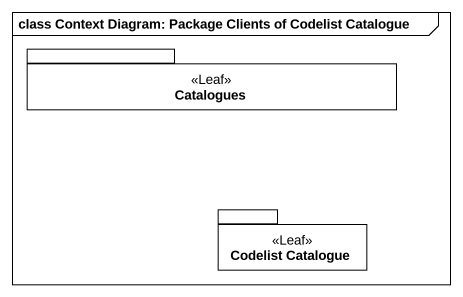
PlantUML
@startuml
mainframe class Context Diagram: Package Clients of Codelist Catalogue
package Catalogues <<Leaf>> {
}
package "Codelist Catalogue" as Codelist_Catalogue <<Leaf>> {
}
@enduml
